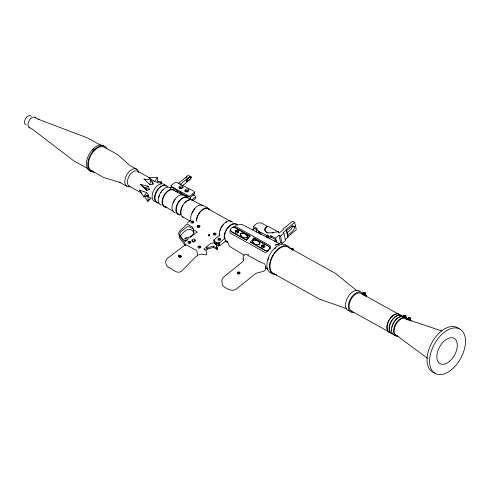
<?xml version="1.0" encoding="UTF-8"?>
<svg xmlns="http://www.w3.org/2000/svg" width="490" height="490" viewBox="0 0 490 490"><rect width="100%" height="100%" fill="white"/><g stroke="black" fill="none" stroke-linecap="round" stroke-linejoin="round"><path stroke-width="0.73" d="M179.291 235.757L179.824 238.397L185.349 245.533L184.755 242.783L179.23 235.647L178.691 233.001L179.254 231.605L187.015 224.004L192.503 227.054L193.311 229.657L193.366 232.83M293.381 249.857L292.861 248.504L290.797 248.424M217.131 249.539L216.464 244.994L213.799 242.721L210.449 243.616L205.923 247.34L206.229 248.742L208.036 248.84L213.475 247.444L217.131 249.539L217.26 247.909L216.77 246.397M149.86 184.62L150.651 179.904L143.968 179.046L149.86 184.62L153.107 184.118L152.929 182.09L150.651 179.904L153.107 184.118M366.104 296.401L366.263 295.543L365.681 294.864M235.457 231.109L236.119 231.09A3.301 0.851 40.6 0 1 236.4 231.249L237.773 232.395L235.457 231.109L235.972 230.453L236.56 230.582A3.301 0.851 40.6 0 1 236.835 230.741L238.207 231.893L237.705 232.462M261.636 245.711L262.303 245.698A3.301 0.851 40.6 0 1 262.579 245.851L263.951 247.003L261.636 245.711L262.15 245.061L262.738 245.19A3.301 0.851 40.6 0 1 263.014 245.343L264.386 246.495L263.883 247.064M160.922 184.069L161.718 181.962L157.235 181.294M180.418 236.174C182.868 232.327 188.564 226.221 193.078 231.274M406.277 318.702L406.577 317.943L405.898 317.269L406.339 317.538A1.458 0.998 -11.3 0 1 406.137 318.776M411.104 320.454L410.81 321.122L411.024 320.564A1.458 0.998 -11.3 0 0 410.816 320.086M286.92 232.389L286.717 230.459L292.481 225.945L294.092 226.178C295.758 230.447 290.117 232.897 287.753 235.249L287.403 233.626L286.877 233.412M247.211 235.586L247.23 237.282C244.804 238.844 240.455 236.866 240.174 233.969L240.418 233.485C243.009 231.868 246.801 234.012 247.75 236.695M241.895 236.921L240.468 235.016L240.706 233.957C242.691 232.56 245.453 233.926 247.009 235.414M254.132 243.751L252.424 241.374L252.656 240.314C255.247 238.697 259.039 240.841 259.988 243.524M252.711 241.846L252.944 240.786C254.929 239.389 257.691 240.755 259.247 242.244M259.449 242.415L259.467 244.112C257.244 245.582 254.077 243.977 252.675 242.011M197.317 255.602A1.464 0.662 50.6 0 0 197.721 254.923L197.047 251.799A1.464 0.662 50.6 0 0 195.773 250.114L186.084 244.737L185.416 244.657L185.306 245.282M191.186 221.529L191.866 221.388A2.64 1.188 50.6 0 1 192.111 221.529L193.054 222.601L191.186 221.529L192.27 221.082A2.64 1.188 50.6 0 1 192.496 221.217L193.44 222.289L192.999 222.638M178.728 255.805L179.426 255.676A2.64 1.188 50.6 0 1 179.652 255.805L180.596 256.876L178.728 255.805L179.812 255.364A2.64 1.188 50.6 0 1 180.038 255.492L180.982 256.564L180.541 256.913M197.378 225.847L198.462 225.406A2.64 1.188 50.6 0 1 198.689 225.535L199.632 226.607L199.197 226.956L197.378 225.847L198.083 225.719A2.64 1.188 50.6 0 1 198.309 225.847L199.252 226.919M190.089 242.881L189.146 241.809A2.64 1.188 50.6 0 0 188.919 241.68L188.215 241.809L189.299 241.362A2.64 1.188 50.6 0 1 189.526 241.496L190.469 242.562L190.028 242.918M198.193 246.495L198.873 246.36A2.64 1.188 50.6 0 1 199.124 246.501L200.067 247.566L198.193 246.495L199.277 246.054A2.64 1.188 50.6 0 1 199.504 246.182L200.447 247.254L200.006 247.609M213.469 233.491L214.148 233.35A2.64 1.188 50.6 0 1 214.4 233.491L215.343 234.563L213.469 233.491L214.553 233.05A2.64 1.188 50.6 0 1 214.779 233.179L215.722 234.251L215.282 234.6M218.761 239.132L220.01 239.849L219.067 238.777A2.64 1.188 50.6 0 0 218.84 238.648L218.136 238.777L219.22 238.336A2.64 1.188 50.6 0 1 219.446 238.465L220.39 239.537L219.949 239.886M237.46 272.464L238.165 272.336A2.64 1.188 50.6 0 1 238.391 272.464L239.334 273.536L237.46 272.464L238.55 272.024A2.64 1.188 50.6 0 1 238.777 272.152L239.72 273.224L239.279 273.573M292.653 250.072A1.458 0.998 -11.3 0 0 292.75 248.736A1.458 0.998 -11.3 0 0 290.876 248.693L291.526 248.43A2.64 1.188 50.6 0 1 291.752 248.559L292.695 249.631L292.254 249.98M363.004 293.265L363.684 293.124A2.64 1.188 50.6 0 1 363.929 293.265L364.872 294.337L363.004 293.265L364.088 292.824A2.64 1.188 50.6 0 1 364.315 292.953L365.258 294.025L364.817 294.374M405.132 316.846L404.189 315.774A2.64 1.188 50.6 0 0 403.962 315.646L403.258 315.774L404.342 315.327A2.64 1.188 50.6 0 1 404.569 315.462L405.512 316.534L405.077 316.883M409.744 319.315L408.801 318.249A2.64 1.188 50.6 0 0 408.574 318.114L407.87 318.243L408.954 317.802A2.64 1.188 50.6 0 1 409.181 317.93L410.124 319.002L409.689 319.358M146.614 192.478L143.674 196.79L139.374 190.157L146.614 192.478L148.519 195.234L143.674 196.79L148.519 195.234M160.879 183.193L161.718 181.962L158.086 183.052M154.497 181.539L157.627 177.435L148.562 177.417L154.497 181.539L157.7 182.494L157.627 177.435M149.554 198.977L147.766 201.323L144.103 196.061M246.568 240.278L246.286 239.806L249.814 235.69L235.139 227.507C232.291 225.418 228.242 230.374 231.899 232.095L246.568 240.278L250.102 236.168L249.814 235.69M250.402 242.103L253.93 237.987L268.41 246.066C271.754 247.781 267.332 252.179 264.882 250.182L250.402 242.103L265.464 250.8L267.393 251.058L268.6 250.433L268.214 250.886A3.13 2.377 -31.1 0 1 264.055 251.952L230.784 233.393A3.13 2.377 -31.1 0 1 230.557 229.877M253.336 239.494L254.218 238.465L253.93 237.987M216.519 244.822L216.304 244.963A1.054 0.478 50.6 0 1 215.747 244.718M189.293 199.038L190.414 198.076M171.102 185.606L173.54 183.603A2.86 1.917 -12.2 0 1 177.741 182.831L193.826 191.198A1.733 1.164 -12.2 0 1 193.887 192.876L189.985 196.092L188.932 196.19L171.261 186.378L171.102 185.606L171.402 186.984M170.25 188.05L171.414 187.094L177.098 190.249L177.588 192.496M178.121 183.67L187.915 175.616A1.746 1.029 -61 0 1 189.232 175.524M185.581 177.974L186.721 177.037M179.904 184.663L189.697 176.608A1.746 1.029 -61 0 1 191.192 176.97A1.746 1.029 -61 0 1 190.285 179.309L182.794 185.465M175.346 191.688L177.098 190.249M179.334 188.307L181.061 186.886M185.894 196.643L186.99 195.743L189.085 196.9L190.138 196.802L190.622 199.056M190.279 197.464L194.187 194.254A1.733 1.164 -12.2 0 0 194.126 192.576M191.529 200.183L194.873 197.433A1.733 1.164 -12.2 0 0 194.812 195.749L192.797 194.702M192.938 200.643L195.173 198.805A1.733 1.164 -12.2 0 0 195.106 197.127M187.358 222.962L190.641 220.267M185 241.821L187.78 239.543M190.096 237.632L196.447 232.413M214.375 242.728L213.781 239.978L219.918 234.931M214.718 243.855L214.118 241.098L214.798 240.541L213.781 239.978M206.284 250.133L207.981 248.742M218.724 242.721L219.318 245.472L218.638 246.029L218.044 243.279L218.724 242.721L219.238 243.009L219.839 245.76L225.976 240.713M219.238 243.009L225.376 237.962M253.924 229.277L253.287 226.331L256.864 223.391L258.383 222.993L261.176 222.895L267.246 226.27L265.219 228.309A6.137 4.116 -12.2 0 0 267.785 232.971M252.307 230.104L254.524 228.279L257.085 229.7M256.644 232.26L256.092 229.706L257.415 228.622L253.287 226.331M259.026 233.283L258.708 231.813L259.179 231.421L256.092 229.706M267.246 226.27L265.151 227.991A6.137 4.116 -12.2 0 0 271.295 232.83L278.314 231.666L278.902 233.24L283.539 229.43L282.969 229.112L292.573 221.223L294.692 222.399L296.285 229.755L287.465 237.007M260.502 234.097L260.184 232.628L260.656 232.242L266.517 235.494L266.995 237.705M266.517 235.494L267.075 235.041L268.183 235.659L268.661 237.864M267.479 237.975L267.16 236.499L268.183 235.659M275.711 239.684L275.404 238.25L270.866 235.733L268.814 237.417L267.16 236.499M248.54 254.279L247.487 255.149L262.058 263.02M269.12 238.851L271.172 237.16L270.866 235.733M275.404 238.25L279.043 235.261L280.488 236.064L282.081 243.42L285.48 240.627L283.894 233.264L283.012 232.781L286.442 229.963L285.872 229.645L294.692 222.399M280.488 236.064L283.894 233.264M274.437 241.35L276.158 239.929L271.172 237.16M287.036 232.922C289.069 231.06 292.836 229.167 292.224 225.835L294.343 227.011L295.488 226.074M279.073 243.898L280.635 242.617L279.043 235.261M285.174 239.665L288.034 237.319L286.442 229.963M364.572 295.366L365.681 294.453L365.84 293.596L365.258 292.916L362.943 292.934M401.923 316.926L403.631 315.523L405.689 315.364L406.161 315.995L405.855 316.76L404.716 317.692M409.211 320.191L410.681 318.512L410.24 317.888L409.248 317.71M185.416 244.657L166.986 258.677C164.787 260.803 165.718 264.857 167.58 266.842C171.91 268.085 176.547 274.676 181.367 271.313L196.165 256.417L197.605 255.547M146.884 190.488L149.303 189.397L148.562 186.421L140.165 184.32L146.884 190.488L144.869 187.921L140.165 184.32M216.831 248.136L213.168 246.041L209.604 247.248L205.923 247.34M148.562 186.421L144.869 187.921L149.303 189.397M278.908 243.744L275.3 245.129L279.049 244.204M198.683 254.898C201.151 253.091 204.906 255.217 206.786 254.794L206.106 250.751L203.963 248.283L204.41 249.937M235.537 225.229L241.895 224.371L279.533 243.64M272.066 233.032L273.469 232.799M186.892 240.174L184.969 239.861M186.506 240.743C182.966 241.503 181.857 237.056 179.879 235.114L179.818 233.418L180.749 231.721L187.241 226.735L189.171 226.68L193.146 228.891M267.32 226.582L268.618 226.564L278.387 231.984L278.314 231.666M233.834 227.532L234.496 227.623M262.646 262.897L264.208 263.504L264.943 264.618M290.858 248.65L291.146 248.742A2.64 1.188 50.6 0 1 291.372 248.871L292.15 249.661M247.138 254.72C243.861 253.146 241.772 257.807 243.824 260.27M405.524 318.843L441.827 330.946M143.968 179.046L145.346 179.512M234.82 227.715L235.427 227.979M346.908 308.743L319.903 299.298L272.857 273.181M179.395 187.731L181.404 188.779M185.428 190.867L187.437 191.915M148.562 177.417L149.885 178.127M189.771 176.504L190.959 177.16A2.86 1.684 -61 0 1 189.495 179.518L186.647 181.857L186.225 179.904L189.073 177.558A2.86 1.684 -61 0 1 190.959 177.16M280.635 242.617L282.081 243.42M288.555 247.37L335.601 273.487L356.879 290.754M258.708 231.813L260.184 232.628M100.873 145.316L87.655 137.978L38.14 119.199L38.973 119.548L35.145 117.429M177.239 190.91L187.137 196.404L186.99 195.743M208.795 208.63L203.289 205.573A10.272 6.045 -61 0 0 194.573 208.654A10.272 6.045 -61 0 0 190.873 220.157M361.485 293.602L398.768 314.304M136.888 169.356L129.63 165.326L117.802 154.711L104.829 147.515A13.402 7.883 -61 0 0 90.589 155.869A13.402 7.883 -61 0 0 92.831 171.175M192.509 200.226L202.346 205.69M208.501 209.107L231.543 221.903M182.421 195.112L173.846 190.353A9.286 5.464 -61 0 0 163.972 196.141A9.286 5.464 -61 0 0 165.528 206.749M137.923 171.347L149.199 177.613M29.063 127.431L32.885 129.55L73.745 160.836L87.624 168.542M128.986 186.041L141.592 193.036M146.24 195.614L151.208 198.211L147.766 201.323L148.231 196.723L146.381 195.645M164.205 206.192L173.442 211.319M182.433 216.794L190.298 221.162M126.659 186.169L119.401 182.139L120.803 182.727L103.892 177.576L90.926 170.373M351.012 310.819L388.962 331.889A10.094 5.935 -61 0 0 389.881 332.361M193.311 229.657L196.992 231.801L197.292 232.505M214.118 241.098L218.044 243.279M219.318 245.472L219.839 245.76M193.06 231.427L194.138 232.027A8.391 5.635 -12.2 0 1 188.411 237.338L185.355 237.932L184.669 238.459L186.586 238.771A10.143 6.811 -12.2 0 1 189.054 238.955M216.023 244.577L218.638 246.029M236.094 228.352L243.432 232.444M244.767 233.191L246.103 233.932M247.432 234.679L250.102 236.168M254.874 238.832L257.507 240.296M258.824 241.031L262.775 243.236M264.092 243.971L265.409 244.706M266.725 245.441C267.957 245.98 270.915 247.364 269.647 249.208L269.874 248.951A3.13 2.377 -31.1 0 0 269.647 245.435L236.376 226.87A3.13 2.377 -31.1 0 0 232.493 227.654M235.892 230.6L238.207 231.893M262.07 245.202L264.386 246.495M246.286 239.806L231.611 231.623L230.643 230.557M290.821 248.559L292.695 249.631M408.25 317.93L410.124 319.002M403.644 315.456L405.512 316.534M363.384 292.953L365.258 294.025M213.848 233.179L215.722 234.251M191.566 221.211L193.44 222.289M197.764 225.535L199.632 226.607M218.516 238.465L220.39 239.537M198.573 246.182L200.447 247.254M188.595 241.49L190.469 242.562M237.846 272.146L239.72 273.224M179.107 255.492L180.982 256.564M244.13 255.112L230.435 246.96L229.069 245.453L227.434 241.209M265.647 267.926L267.601 269.09M139.374 190.157L140.599 191.014M396.961 335.724L427.36 358.208M259.712 243.628L259.994 244.106M258.996 244.467L259.284 244.939M253.134 239.959L253.416 240.437M252.656 240.314L252.944 240.786M252.417 240.792L252.699 241.27M247.468 236.805L247.756 237.276M246.752 237.638L247.04 238.109M240.89 233.13L241.178 233.608M240.418 233.485L240.706 233.957M240.174 233.969L240.461 234.441M387.884 330.701L387.235 329.004A10.094 5.935 -61 0 1 387.382 324.582M265.421 265.647L265.874 266.829M265.311 266.095L266.284 268.643M276.158 239.929L276.648 242.176M267.075 235.041L267.393 236.511M260.656 232.242L261.133 234.447M259.179 231.421L259.498 232.897M265.323 266.37C267.779 273.512 257.342 270.909 254.31 274.663L236.468 288.916C232.138 292.358 226.117 288.641 222.809 285.609C221.731 282.865 220.959 279 223.746 276.966L242.617 261.758L243.475 260.423L243.714 258.787M213.168 246.041L213.475 247.444M171.414 187.094L171.555 187.756M274.425 273.947A15.129 8.9 -61 0 1 273.181 255.498A15.129 8.9 -61 0 1 289.437 248.154M276.697 274.829A15.87 9.335 -61 0 1 272.311 256.172A15.87 9.335 -61 0 1 290.637 248.608M272.14 273.328A15.87 9.335 -61 0 1 269.978 254.279A15.87 9.335 -61 0 1 287.281 246.127M394.885 335.307A10.382 6.107 -61 0 1 393.58 322.653A10.382 6.107 -61 0 1 404.967 317.734M394.995 335.05A10.094 5.935 -61 0 1 393.556 334.443M391.724 330.897A10.094 5.935 -61 0 1 391.663 329.47M391.976 327.136A10.094 5.935 -61 0 1 404.03 317.226M434.759 372.902A25.413 14.951 -61 0 1 431.935 342.553A25.413 14.951 -61 0 1 459.179 329.01M224.346 238.722A10.253 6.033 -61 0 1 228.603 226.607A10.253 6.033 -61 0 1 237.509 224.91M227.55 242.268A10.253 6.033 -61 0 1 225.32 240.909M219.434 235.996A10.253 6.033 -61 0 1 223.697 223.881A10.253 6.033 -61 0 1 232.603 222.184M227.758 241.772A9.708 5.715 -61 0 1 225.639 240.486M225.339 240.045A9.708 5.715 -61 0 1 227.446 228.518A9.708 5.715 -61 0 1 236.456 224.622M158.864 203.087A9.806 5.77 -61 0 1 156.347 191.455A9.806 5.77 -61 0 1 167.617 186.88M155.33 201.672A9.806 5.77 -61 0 1 154.319 189.348A9.806 5.77 -61 0 1 165.161 185.514M402.419 316.638A10.094 5.935 -61 0 0 393.654 318.31A10.094 5.935 -61 0 0 389.458 330.236L390.107 331.932A10.094 5.935 -61 0 0 392.613 333.727M291.587 248.626A1.023 0.686 -12.2 0 1 292.898 248.638A1.023 0.686 -12.2 0 1 292.824 249.563M291.121 249.104A1.023 0.686 -12.2 0 1 291.219 248.926M409.401 317.845A1.458 0.998 -11.3 0 1 410.308 319.217A1.458 0.998 -11.3 0 1 408.035 319.682A1.458 0.998 -11.3 0 1 408.305 318.071M364.879 292.922A1.458 0.998 -11.3 0 1 365.436 294.233A1.458 0.998 -11.3 0 1 363.47 294.827M362.772 293.773A1.458 0.998 -11.3 0 1 363.782 292.947M365.754 295.176A1.458 0.998 -11.3 0 1 365.779 296.18M398.744 336.465A10.382 6.107 -61 0 1 395.265 324.625A10.382 6.107 -61 0 1 407.404 319.382M397.31 335.736A9.555 5.623 -61 0 1 396.324 323.725A9.555 5.623 -61 0 1 406.89 319.988M353.89 312.473A11.264 6.627 -61 0 1 350.583 298.759A11.264 6.627 -61 0 1 363.831 295.139M387.529 323.982A10.094 5.935 -61 0 1 396.306 314.09M398.002 314.066A10.094 5.935 -61 0 1 399.436 314.672M390.285 332.759A10.382 6.107 -61 0 1 388.98 320.099A10.382 6.107 -61 0 1 400.367 315.18M392.508 333.99A10.382 6.107 -61 0 1 391.43 320.944A10.382 6.107 -61 0 1 402.915 316.883M351.93 311.291A10.094 5.935 -61 0 1 351.63 298.373A10.094 5.935 -61 0 1 362.557 294.796M349.26 310.979A11.264 6.627 -61 0 1 347.845 297.24A11.264 6.627 -61 0 1 360.205 291.899M268.079 260.068A15.129 8.9 -61 0 1 268.783 257.875M274.676 248.834A15.129 8.9 -61 0 1 275.754 247.885M196.6 220.886A9.708 5.715 -61 0 1 201.653 210.602A9.708 5.715 -61 0 1 209.236 209.812M219.704 235.053A9.708 5.715 -61 0 1 219.643 233.681M220.09 230.857A9.708 5.715 -61 0 1 220.696 229.106M220.947 228.53A9.708 5.715 -61 0 1 223.305 224.812M225.571 222.699A9.708 5.715 -61 0 1 226.772 221.964M180.179 214.92A9.806 5.77 -61 0 1 177.656 203.289A9.806 5.77 -61 0 1 188.926 198.707M175.224 212.715A9.806 5.77 -61 0 1 173.993 200.759A9.806 5.77 -61 0 1 184.748 196.116M196.202 221.088A10.272 6.045 -61 0 1 201.856 209.953A10.272 6.045 -61 0 1 209.885 209.843M192.147 213.254A9.708 5.715 -61 0 1 193.293 210.994M193.991 209.947A9.708 5.715 -61 0 1 194.757 208.967M183.811 217.376A9.708 5.715 -61 0 1 182.592 205.537A9.708 5.715 -61 0 1 193.244 200.937M161.455 205.071A9.806 5.77 -61 0 1 160.224 193.115A9.806 5.77 -61 0 1 170.979 188.472M158.876 197.317A9.286 5.464 -61 0 1 159.379 195.639M160.689 192.925A9.286 5.464 -61 0 1 163.146 189.875M181.067 213.775A9.286 5.464 -61 0 1 181.055 210.437M181.196 209.708A9.286 5.464 -61 0 1 181.913 207.478M182.151 206.927A9.286 5.464 -61 0 1 183.009 205.322M184.926 202.805A9.286 5.464 -61 0 1 187.149 200.974M187.725 200.655A9.286 5.464 -61 0 1 189.416 200.055M180.314 214.442A9.286 5.464 -61 0 1 177.392 204.514A9.286 5.464 -61 0 1 187.615 197.997M173.362 202.731A9.286 5.464 -61 0 1 174.152 201.096M174.458 200.569A9.286 5.464 -61 0 1 175.126 199.565M166.974 207.196A9.806 5.77 -61 0 1 163.691 196.025A9.806 5.77 -61 0 1 175.157 191.063M157.982 202.56A9.286 5.464 -61 0 1 156.426 191.951A9.286 5.464 -61 0 1 166.3 186.163M405.983 317.398A1.023 0.686 -12.2 0 1 406.002 318.377M365.748 295.09A1.023 0.686 -12.2 0 1 365.76 295.782M365.35 293.81A1.023 0.686 -12.2 0 0 365.442 293.271L365.338 293.118A1.023 0.686 -12.2 0 0 364.719 292.867M365.197 293.976A1.023 0.686 -12.2 0 1 364.223 294.276M363.592 293.332A1.023 0.686 -12.2 0 1 363.745 293.173M405.138 315.431A1.458 0.998 -11.3 0 1 405.836 316.485A1.458 0.998 -11.3 0 1 404.452 317.385M403.729 317.336A1.458 0.998 -11.3 0 1 403.423 317.214M403.043 316.803A1.458 0.998 -11.3 0 1 404.042 315.456M236.431 230.435A1.825 1.39 -31.1 0 1 238.673 231.543A1.825 1.39 -31.1 0 1 236.058 233.167A1.825 1.39 -31.1 0 1 236.027 230.686M263.504 244.81A1.825 1.39 -31.1 0 1 264.52 246.923A1.825 1.39 -31.1 0 1 261.629 247.346A1.825 1.39 -31.1 0 1 263.057 244.878M219.287 238.385A1.458 0.998 -11.3 0 1 220.629 239.665A1.458 0.998 -11.3 0 1 218.215 240.161A1.458 0.998 -11.3 0 1 218.914 238.459M198.971 246.182A1.458 0.998 -11.3 0 1 200.79 247.119A1.458 0.998 -11.3 0 1 198.554 248.026A1.458 0.998 -11.3 0 1 198.621 246.323M189.74 241.405A1.458 0.998 -11.3 0 1 190.586 242.856A1.458 0.998 -11.3 0 1 188.215 243.132A1.458 0.998 -11.3 0 1 188.993 241.49M215.349 233.148A1.458 0.998 -11.3 0 1 215.68 234.698A1.458 0.998 -11.3 0 1 213.401 234.747A1.458 0.998 -11.3 0 1 214.246 233.173M193.366 221.309A1.458 0.998 -11.3 0 1 192.87 223.024A1.458 0.998 -11.3 0 1 190.916 222.215A1.458 0.998 -11.3 0 1 193.06 221.186M194.769 240.027A1.611 1.078 -12.2 0 1 194.946 241.478A1.611 1.078 -12.2 0 1 192.833 241.974A1.611 1.078 -12.2 0 1 192.288 240.608M209.444 234.992A0.655 0.441 -12.2 0 1 209.72 235.537A0.655 0.441 -12.2 0 1 208.912 235.868A0.655 0.441 -12.2 0 1 208.495 235.384M216.5 244.773A1.054 0.478 50.6 0 0 216.335 244.02L216.004 243.585A1.054 0.478 50.6 0 0 215.245 243.163L215.03 243.303A1.115 0.502 50.6 0 0 215.086 243.861M216.347 244.222A1.054 0.478 50.6 0 0 216.911 244.467L217.125 244.326A1.054 0.478 50.6 0 0 216.941 243.524L216.611 243.089A1.054 0.478 50.6 0 0 215.851 242.666L215.637 242.801A1.115 0.502 50.6 0 0 215.692 243.365M179.505 255.486A1.458 0.998 -11.3 0 1 181.325 256.429A1.458 0.998 -11.3 0 1 179.089 257.336A1.458 0.998 -11.3 0 1 179.156 255.627M238.244 272.146A1.458 0.998 -11.3 0 1 240.063 273.083A1.458 0.998 -11.3 0 1 237.828 273.99A1.458 0.998 -11.3 0 1 237.895 272.287M179.377 188.43A2.009 1.348 -12.2 0 1 181.275 187.18A2.009 1.348 -12.2 0 1 183.211 187.952M185.165 191.694A2.119 1.421 -12.2 0 1 188.656 190.61M188.613 177.478A2.86 1.684 -61 0 1 187.713 178.532M181.496 193.103A2.009 1.348 -12.2 0 1 180.063 191.608M180.363 192.98A2.009 1.348 -12.2 0 1 180.865 192.307M186.421 196.19A2.119 1.421 -12.2 0 1 185.863 195.614M29.896 127.78A5.862 3.448 -61 0 1 29.29 120.411A5.862 3.448 -61 0 1 35.77 118.121M130.211 186.555A8.612 5.065 -61 0 1 129.317 175.732A8.612 5.065 -61 0 1 138.842 172.364M129.715 186.733A9.855 5.8 -61 0 1 127.039 174.373A9.855 5.8 -61 0 1 138.572 172.174M94.258 172.1A14.345 8.44 -61 0 1 90.289 155.238A14.345 8.44 -61 0 1 106.851 148.403M91.158 171.31A14.345 8.44 -61 0 1 88.757 154.92A14.345 8.44 -61 0 1 104.003 145.977M92.586 150.301A13.402 7.883 -61 0 1 93.982 148.917M26.191 124.907A5.133 3.02 -61 0 1 25.664 118.458A5.133 3.02 -61 0 1 31.335 116.449M187.627 179.242L186.139 180.467L186.267 181.037L187.75 179.818L187.627 179.242M451.523 369.668A25.413 14.951 -61 0 0 460.729 329.586A25.413 14.951 -61 0 0 430.373 354.54A25.413 14.951 -61 0 0 451.523 369.668M449.342 361.498A14.486 8.52 -61 0 0 454.591 338.651A14.486 8.52 -61 0 0 437.288 352.874A14.486 8.52 -61 0 0 449.342 361.498M197.85 227.409A1.458 0.998 -11.3 0 0 200 226.294A1.458 0.998 -11.3 0 0 197.813 225.67A1.458 0.998 -11.3 0 0 197.85 227.409M192.778 241.19A1.611 1.078 -12.2 0 0 195.106 239.91A1.611 1.078 -12.2 0 0 192.668 239.316A1.611 1.078 -12.2 0 0 192.778 241.19M208.691 235.298A0.655 0.441 -12.2 0 0 209.659 234.79A0.655 0.441 -12.2 0 0 208.679 234.52A0.655 0.441 -12.2 0 0 208.691 235.298M179.616 188.307A2.009 1.348 -12.2 0 0 182.929 187.278A2.009 1.348 -12.2 0 0 180.467 185.912A2.009 1.348 -12.2 0 0 179.616 188.307M185.434 191.639A2.119 1.421 -12.2 0 0 188.926 190.555A2.119 1.421 -12.2 0 0 186.329 189.115A2.119 1.421 -12.2 0 0 185.434 191.639"/></g></svg>
